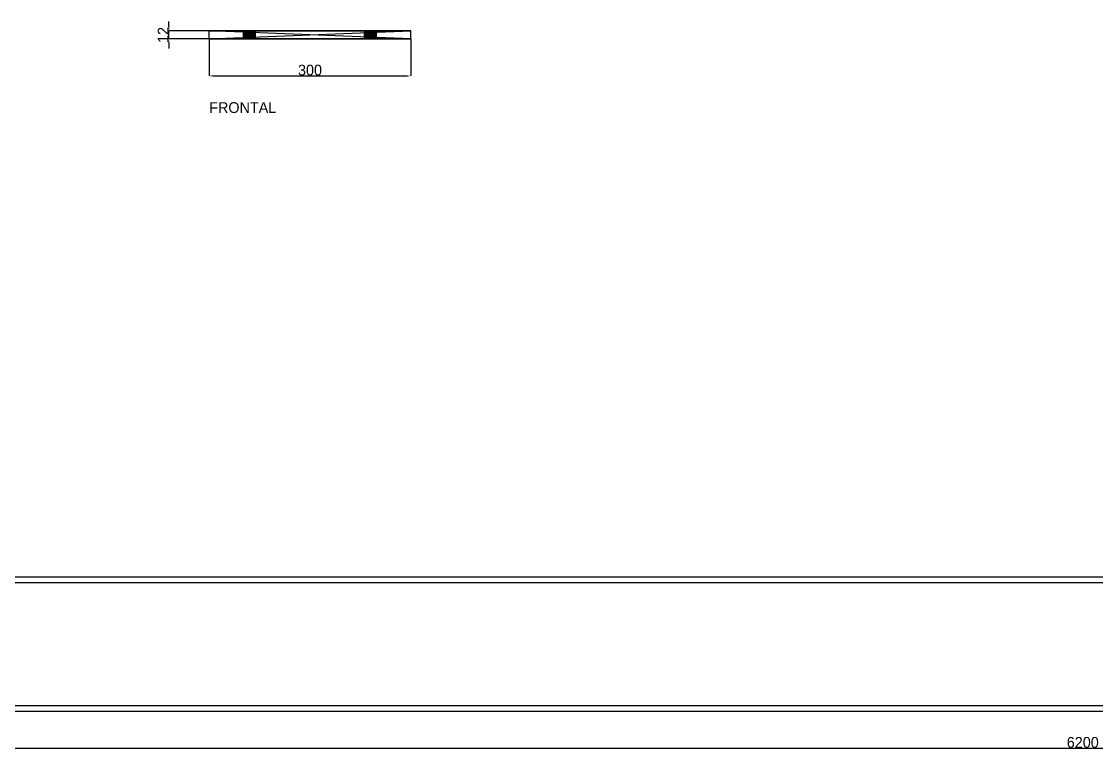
# Model space of a CAD drawing. Header units: millimetres. Extents: x -79 to 41330, y -75911 to 371.
# Drawn here: x 1521 to 3120, y -20729 to -19646 of the extents above; entities that cross this region are included whole.
import ezdxf

# ---------------------------------------------------------------- set-up
doc = ezdxf.new("R2010")
doc.units = ezdxf.units.MM
for name, color, linetype in [('R17_COTAS_P', 1, 'Continuous'), ('R17_PIEZAS_P', 3, 'Continuous'), ('R17_TEXTOS', 7, 'Continuous')]:
    doc.layers.add(name, color=color, linetype=linetype)
doc.dimstyles.get("Standard").update_dxf_attribs({"dimtxt": 2.5, "dimasz": 2.5, "dimexe": 1.25, "dimexo": 0.625, "dimtad": 1, "dimcen": 2.5, "dimazin": 3, "dimtfac": 1, "dimtmove": 0, "dimatfit": 3})

# ---------------------------------------------------------------- blocks, each defined once
blk = doc.blocks.new('_CLOSEDFILLED')
at = {"color": 0, "linetype": 'BYBLOCK'}
blk.add_solid([(-1, 0.16), (0, 0), (-1, -0.16)], dxfattribs=at)
blk = doc.blocks.new('*D87')
for p, q in [((1800, -19671.7), (1800, -19726.7)), ((2100, -19671.7), (2100, -19726.7)), ((1807, -19726.7), (2093, -19726.7))]:
    blk.add_line(p, q)
at = {"layer": 'Defpoints'}
for p in [(1800, -19671.7), (2100, -19671.7), (1800, -19726.7)]:
    blk.add_point(p, dxfattribs=at)
at = {"layer": 'R17_COTAS_P', "xscale": 7, "yscale": 7, "rotation": 180}
blk.add_blockref('_CLOSEDFILLED', (1800, -19726.7), dxfattribs=at)
at = {"layer": 'R17_COTAS_P', "xscale": 7, "yscale": 7}
blk.add_blockref('_CLOSEDFILLED', (2100, -19726.7), dxfattribs=at)
at = {"layer": 'R17_COTAS_P', "insert": (1950, -19718.1), "char_height": 16, "attachment_point": 5}
blk.add_mtext('300', dxfattribs=at)
blk = doc.blocks.new('*D88')
for p, q in [((1740, -19652.7), (1740, -19645.7)), ((1800, -19659.7), (1740, -19659.7)), ((1740, -19671.7), (1740, -19659.7)), ((1800, -19671.7), (1740, -19671.7)), ((1740, -19678.7), (1740, -19685.7))]:
    blk.add_line(p, q)
at = {"layer": 'Defpoints'}
for p in [(1800, -19659.7), (1740, -19671.7), (1800, -19671.7)]:
    blk.add_point(p, dxfattribs=at)
at = {"layer": 'R17_COTAS_P', "xscale": 7, "yscale": 7}
for p, rotation in [((1740, -19659.7), 270), ((1740, -19671.7), 90)]:
    blk.add_blockref('_CLOSEDFILLED', p, dxfattribs=dict(at, rotation=rotation))
at = {"layer": 'R17_COTAS_P', "insert": (1731.4, -19665.7), "char_height": 16, "attachment_point": 5, "rotation": 90}
blk.add_mtext('12', dxfattribs=at)
blk = doc.blocks.new('*D91')
for p, q in [((0, -20671.7), (0, -20726.7)), ((6200, -20671.7), (6200, -20726.7)), ((7, -20726.7), (6193, -20726.7))]:
    blk.add_line(p, q)
at = {"layer": 'Defpoints'}
for p in [(0, -20671.7), (6200, -20671.7), (0, -20726.7)]:
    blk.add_point(p, dxfattribs=at)
at = {"layer": 'R17_COTAS_P', "xscale": 7, "yscale": 7, "rotation": 180}
blk.add_blockref('_CLOSEDFILLED', (0, -20726.7), dxfattribs=at)
at = {"layer": 'R17_COTAS_P', "xscale": 7, "yscale": 7}
blk.add_blockref('_CLOSEDFILLED', (6200, -20726.7), dxfattribs=at)
at = {"layer": 'R17_COTAS_P', "insert": (3100, -20718.1), "char_height": 16, "attachment_point": 5}
blk.add_mtext('6200', dxfattribs=at)

msp = doc.modelspace()

# ---------------------------------------------------------------- linework, layer by layer
at = {"layer": 'R17_PIEZAS_P'}
for p, q in [((2040, -19659.702), (1800, -19659.702)), ((1800, -19659.702), (2038.244, -19659.702)), ((1800, -19659.702), (1860, -19659.702)), ((1861.756, -19659.702), (1800, -19659.702)), ((1800, -19659.702), (1858.244, -19659.702)), ((2100, -19659.702), (1800, -19659.702)), ((1800, -19659.702), (2036.556, -19659.702)), ((1863.444, -19659.702), (1800, -19659.702)), ((1800, -19659.702), (1856.556, -19659.702)), ((1800, -19659.702), (2035, -19659.702)), ((1865, -19659.702), (1800, -19659.702)), ((1800, -19659.702), (1855, -19659.702)), ((1800, -19659.702), (2033.636, -19659.702)), ((1800, -19659.702), (1853.636, -19659.702)), ((1800, -19659.702), (2032.517, -19659.702)), ((1800, -19659.702), (1852.517, -19659.702)), ((1800, -19659.702), (2031.685, -19659.702)), ((1800, -19659.702), (1851.685, -19659.702)), ((1800, -19659.702), (2031.173, -19659.702)), ((1800, -19659.702), (1851.173, -19659.702)), ((1800, -19659.702), (2031, -19659.702)), ((1800, -19659.702), (1851, -19659.702)), ((2041.756, -19659.702), (1800, -19659.702)), ((1800, -19671.702), (1800, -19659.702)), ((2100, -19671.702), (1800, -19659.702)), ((1800, -19671.702), (2100, -19659.702)), ((1851, -19659.702), (1851.173, -19659.702)), ((1860, -19659.702), (1851, -19659.702)), ((1858.244, -19659.702), (1851, -19659.702)), ((1856.556, -19659.702), (1851, -19659.702)), ((1855, -19659.702), (1851, -19659.702)), ((1853.636, -19659.702), (1851, -19659.702)), ((1852.517, -19659.702), (1851, -19659.702)), ((1851, -19671.702), (1851.173, -19659.702)), ((1851, -19671.702), (1851, -19659.702)), ((1851.173, -19671.702), (1851, -19659.702)), ((1851.173, -19659.702), (1851.685, -19659.702)), ((1860, -19659.702), (1851.173, -19659.702)), ((1851.173, -19671.702), (1851.685, -19659.702)), ((1851.173, -19671.702), (1851.173, -19659.702)), ((1851.685, -19671.702), (1851.173, -19659.702)), ((1851.685, -19659.702), (1852.517, -19659.702)), ((1860, -19659.702), (1851.685, -19659.702)), ((1851.685, -19671.702), (1852.517, -19659.702)), ((1851.685, -19671.702), (1851.685, -19659.702)), ((1852.517, -19671.702), (1851.685, -19659.702)), ((1852.517, -19659.702), (1853.636, -19659.702)), ((1860, -19659.702), (1852.517, -19659.702)), ((1852.517, -19671.702), (1853.636, -19659.702)), ((1852.517, -19671.702), (1852.517, -19659.702)), ((1853.636, -19671.702), (1852.517, -19659.702)), ((1853.636, -19659.702), (1855, -19659.702)), ((1860, -19659.702), (1853.636, -19659.702)), ((1853.636, -19671.702), (1855, -19659.702)), ((1853.636, -19671.702), (1853.636, -19659.702)), ((1855, -19671.702), (1853.636, -19659.702)), ((1855, -19659.702), (1856.556, -19659.702)), ((1860, -19659.702), (1855, -19659.702)), ((1855, -19671.702), (1856.556, -19659.702)), ((1855, -19671.702), (1855, -19659.702)), ((1856.556, -19671.702), (1855, -19659.702)), ((1856.556, -19659.702), (1858.244, -19659.702)), ((1860, -19659.702), (1856.556, -19659.702)), ((1856.556, -19671.702), (1858.244, -19659.702)), ((1856.556, -19671.702), (1856.556, -19659.702)), ((1858.244, -19671.702), (1856.556, -19659.702)), ((1858.244, -19659.702), (1860, -19659.702)), ((1858.244, -19671.702), (1860, -19659.702)), ((1858.244, -19671.702), (1858.244, -19659.702)), ((1860, -19671.702), (1858.244, -19659.702)), ((1860, -19659.702), (1861.756, -19659.702)), ((1860, -19659.702), (1863.444, -19659.702)), ((1860, -19659.702), (1865, -19659.702)), ((1860, -19659.702), (1866.364, -19659.702)), ((1860, -19659.702), (1867.483, -19659.702)), ((1860, -19659.702), (1868.315, -19659.702)), ((1860, -19659.702), (1868.827, -19659.702)), ((1860, -19659.702), (1869, -19659.702)), ((1860, -19659.702), (1860, -19671.702)), ((1861.756, -19671.702), (1860, -19659.702)), ((1860, -19671.702), (1861.756, -19659.702)), ((1861.756, -19659.702), (1863.444, -19659.702)), ((1861.756, -19659.702), (1869, -19659.702)), ((1861.756, -19671.702), (1861.756, -19659.702)), ((1863.444, -19671.702), (1861.756, -19659.702)), ((1861.756, -19671.702), (1863.444, -19659.702)), ((1863.444, -19659.702), (1865, -19659.702)), ((1863.444, -19659.702), (1869, -19659.702)), ((1863.444, -19671.702), (1863.444, -19659.702)), ((1865, -19671.702), (1863.444, -19659.702)), ((1863.444, -19671.702), (1865, -19659.702)), ((1866.364, -19659.702), (1865, -19659.702)), ((1865, -19659.702), (1869, -19659.702)), ((1865, -19659.702), (2033.636, -19659.702)), ((2040, -19659.702), (1865, -19659.702)), ((1865, -19671.702), (1865, -19659.702)), ((1866.364, -19671.702), (1865, -19659.702)), ((1865, -19671.702), (1866.364, -19659.702)), ((1867.483, -19659.702), (1866.364, -19659.702)), ((1866.364, -19659.702), (1869, -19659.702)), ((1866.364, -19659.702), (2033.636, -19659.702)), ((1866.364, -19659.702), (2031, -19659.702)), ((1866.364, -19659.702), (2031.173, -19659.702)), ((1866.364, -19659.702), (2031.685, -19659.702)), ((1866.364, -19659.702), (2032.517, -19659.702)), ((2040, -19659.702), (1866.364, -19659.702)), ((1866.364, -19671.702), (1866.364, -19659.702)), ((1867.483, -19671.702), (1866.364, -19659.702)), ((1866.364, -19671.702), (1867.483, -19659.702)), ((1868.315, -19659.702), (1867.483, -19659.702)), ((1867.483, -19659.702), (1869, -19659.702)), ((1867.483, -19659.702), (2033.636, -19659.702)), ((2040, -19659.702), (1867.483, -19659.702)), ((1867.483, -19671.702), (1867.483, -19659.702)), ((1868.315, -19671.702), (1867.483, -19659.702)), ((1867.483, -19671.702), (1868.315, -19659.702)), ((1868.827, -19659.702), (1868.315, -19659.702)), ((1868.315, -19659.702), (1869, -19659.702)), ((1868.315, -19659.702), (2033.636, -19659.702)), ((2040, -19659.702), (1868.315, -19659.702)), ((1868.315, -19671.702), (1868.315, -19659.702)), ((1868.827, -19671.702), (1868.315, -19659.702)), ((1868.315, -19671.702), (1868.827, -19659.702)), ((1869, -19659.702), (1868.827, -19659.702)), ((1868.827, -19659.702), (2033.636, -19659.702)), ((1868.827, -19659.702), (2040, -19659.702)), ((1868.827, -19671.702), (1868.827, -19659.702)), ((1869, -19671.702), (1868.827, -19659.702)), ((1868.827, -19671.702), (1869, -19659.702)), ((1869, -19659.702), (2033.636, -19659.702)), ((1869, -19659.702), (2035, -19659.702)), ((1869, -19659.702), (2036.556, -19659.702)), ((1869, -19659.702), (2038.244, -19659.702)), ((1869, -19659.702), (2040, -19659.702)), ((1869, -19671.702), (1869, -19659.702)), ((2031, -19659.702), (2031.173, -19659.702)), ((2040, -19659.702), (2031, -19659.702)), ((2038.244, -19659.702), (2031, -19659.702)), ((2036.556, -19659.702), (2031, -19659.702)), ((2035, -19659.702), (2031, -19659.702)), ((2033.636, -19659.702), (2031, -19659.702)), ((2031, -19671.702), (2031.173, -19659.702)), ((2031, -19671.702), (2031, -19659.702)), ((2031.173, -19671.702), (2031, -19659.702)), ((2031.173, -19659.702), (2031.685, -19659.702)), ((2040, -19659.702), (2031.173, -19659.702)), ((2031.173, -19671.702), (2031.685, -19659.702)), ((2031.173, -19671.702), (2031.173, -19659.702)), ((2031.685, -19671.702), (2031.173, -19659.702)), ((2031.685, -19659.702), (2032.517, -19659.702)), ((2040, -19659.702), (2031.685, -19659.702)), ((2031.685, -19671.702), (2032.517, -19659.702)), ((2031.685, -19671.702), (2031.685, -19659.702)), ((2032.517, -19671.702), (2031.685, -19659.702)), ((2032.517, -19659.702), (2033.636, -19659.702)), ((2040, -19659.702), (2032.517, -19659.702)), ((2032.517, -19671.702), (2033.636, -19659.702)), ((2032.517, -19671.702), (2032.517, -19659.702)), ((2033.636, -19671.702), (2032.517, -19659.702)), ((2033.636, -19659.702), (2035, -19659.702)), ((2040, -19659.702), (2033.636, -19659.702)), ((2033.636, -19671.702), (2035, -19659.702)), ((2033.636, -19671.702), (2033.636, -19659.702)), ((2035, -19671.702), (2033.636, -19659.702)), ((2035, -19659.702), (2036.556, -19659.702)), ((2040, -19659.702), (2035, -19659.702)), ((2035, -19671.702), (2036.556, -19659.702)), ((2035, -19671.702), (2035, -19659.702)), ((2036.556, -19671.702), (2035, -19659.702)), ((2036.556, -19659.702), (2038.244, -19659.702)), ((2040, -19659.702), (2036.556, -19659.702)), ((2036.556, -19671.702), (2038.244, -19659.702)), ((2036.556, -19671.702), (2036.556, -19659.702)), ((2038.244, -19671.702), (2036.556, -19659.702)), ((2038.244, -19659.702), (2040, -19659.702)), ((2038.244, -19671.702), (2040, -19659.702)), ((2038.244, -19671.702), (2038.244, -19659.702)), ((2040, -19671.702), (2038.244, -19659.702)), ((2040, -19659.702), (2041.756, -19659.702)), ((2040, -19659.702), (2100, -19659.702)), ((2040, -19659.702), (2040, -19671.702)), ((2041.756, -19671.702), (2040, -19659.702)), ((2040, -19671.702), (2041.756, -19659.702)), ((2041.756, -19659.702), (2100, -19659.702)), ((2043.444, -19659.702), (2041.756, -19659.702)), ((2041.756, -19659.702), (2045, -19659.702)), ((2041.756, -19659.702), (2046.364, -19659.702)), ((2041.756, -19659.702), (2047.483, -19659.702)), ((2041.756, -19659.702), (2048.315, -19659.702)), ((2041.756, -19659.702), (2048.827, -19659.702)), ((2041.756, -19659.702), (2049, -19659.702)), ((2041.756, -19671.702), (2041.756, -19659.702)), ((2043.444, -19671.702), (2041.756, -19659.702)), ((2041.756, -19671.702), (2043.444, -19659.702)), ((2043.444, -19659.702), (2100, -19659.702)), ((2045, -19659.702), (2043.444, -19659.702)), ((2043.444, -19659.702), (2049, -19659.702)), ((2043.444, -19671.702), (2043.444, -19659.702)), ((2045, -19671.702), (2043.444, -19659.702)), ((2043.444, -19671.702), (2045, -19659.702)), ((2045, -19659.702), (2100, -19659.702)), ((2046.364, -19659.702), (2045, -19659.702)), ((2045, -19659.702), (2049, -19659.702)), ((2045, -19671.702), (2045, -19659.702)), ((2046.364, -19671.702), (2045, -19659.702)), ((2045, -19671.702), (2046.364, -19659.702)), ((2046.364, -19659.702), (2100, -19659.702)), ((2047.483, -19659.702), (2046.364, -19659.702)), ((2046.364, -19659.702), (2049, -19659.702)), ((2046.364, -19671.702), (2046.364, -19659.702)), ((2047.483, -19671.702), (2046.364, -19659.702)), ((2046.364, -19671.702), (2047.483, -19659.702)), ((2047.483, -19659.702), (2100, -19659.702)), ((2048.315, -19659.702), (2047.483, -19659.702)), ((2047.483, -19659.702), (2049, -19659.702)), ((2047.483, -19671.702), (2047.483, -19659.702)), ((2048.315, -19671.702), (2047.483, -19659.702)), ((2047.483, -19671.702), (2048.315, -19659.702)), ((2048.315, -19659.702), (2100, -19659.702)), ((2048.827, -19659.702), (2048.315, -19659.702)), ((2048.315, -19671.702), (2048.315, -19659.702)), ((2048.827, -19671.702), (2048.315, -19659.702)), ((2048.315, -19671.702), (2048.827, -19659.702)), ((2048.827, -19659.702), (2100, -19659.702)), ((2049, -19659.702), (2048.827, -19659.702)), ((2048.827, -19671.702), (2048.827, -19659.702)), ((2049, -19671.702), (2048.827, -19659.702)), ((2048.827, -19671.702), (2049, -19659.702)), ((2049, -19659.702), (2100, -19659.702)), ((2049, -19671.702), (2049, -19659.702)), ((2100, -19671.702), (2100, -19659.702)), ((1800, -19671.702), (2040, -19671.702)), ((2038.244, -19671.702), (1800, -19671.702)), ((1860, -19671.702), (1800, -19671.702)), ((1800, -19671.702), (1861.756, -19671.702)), ((1858.244, -19671.702), (1800, -19671.702)), ((1800, -19671.702), (2100, -19671.702)), ((2036.556, -19671.702), (1800, -19671.702)), ((1800, -19671.702), (1863.444, -19671.702)), ((1856.556, -19671.702), (1800, -19671.702)), ((2035, -19671.702), (1800, -19671.702)), ((1800, -19671.702), (1865, -19671.702)), ((1855, -19671.702), (1800, -19671.702)), ((2033.636, -19671.702), (1800, -19671.702)), ((1853.636, -19671.702), (1800, -19671.702)), ((2032.517, -19671.702), (1800, -19671.702)), ((1852.517, -19671.702), (1800, -19671.702)), ((2031.685, -19671.702), (1800, -19671.702)), ((1851.685, -19671.702), (1800, -19671.702)), ((2031.173, -19671.702), (1800, -19671.702)), ((1851.173, -19671.702), (1800, -19671.702)), ((2031, -19671.702), (1800, -19671.702)), ((1851, -19671.702), (1800, -19671.702)), ((1800, -19671.702), (2041.756, -19671.702)), ((1851.173, -19671.702), (1851, -19671.702)), ((1851, -19671.702), (1860, -19671.702)), ((1851, -19671.702), (1858.244, -19671.702)), ((1851, -19671.702), (1856.556, -19671.702)), ((1851, -19671.702), (1855, -19671.702)), ((1851, -19671.702), (1853.636, -19671.702)), ((1851, -19671.702), (1852.517, -19671.702)), ((1851.685, -19671.702), (1851.173, -19671.702)), ((1851.173, -19671.702), (1860, -19671.702)), ((1852.517, -19671.702), (1851.685, -19671.702)), ((1851.685, -19671.702), (1860, -19671.702)), ((1853.636, -19671.702), (1852.517, -19671.702)), ((1852.517, -19671.702), (1860, -19671.702)), ((1855, -19671.702), (1853.636, -19671.702)), ((1853.636, -19671.702), (1860, -19671.702)), ((1856.556, -19671.702), (1855, -19671.702)), ((1855, -19671.702), (1860, -19671.702)), ((1858.244, -19671.702), (1856.556, -19671.702)), ((1856.556, -19671.702), (1860, -19671.702)), ((1860, -19671.702), (1858.244, -19671.702)), ((1861.756, -19671.702), (1860, -19671.702)), ((1863.444, -19671.702), (1860, -19671.702)), ((1865, -19671.702), (1860, -19671.702)), ((1866.364, -19671.702), (1860, -19671.702)), ((1867.483, -19671.702), (1860, -19671.702)), ((1868.315, -19671.702), (1860, -19671.702)), ((1868.827, -19671.702), (1860, -19671.702)), ((1869, -19671.702), (1860, -19671.702)), ((1863.444, -19671.702), (1861.756, -19671.702)), ((1869, -19671.702), (1861.756, -19671.702)), ((1865, -19671.702), (1863.444, -19671.702)), ((1869, -19671.702), (1863.444, -19671.702)), ((1865, -19671.702), (1866.364, -19671.702)), ((1869, -19671.702), (1865, -19671.702)), ((2033.636, -19671.702), (1865, -19671.702)), ((1865, -19671.702), (2040, -19671.702)), ((1866.364, -19671.702), (1867.483, -19671.702)), ((1869, -19671.702), (1866.364, -19671.702)), ((2033.636, -19671.702), (1866.364, -19671.702)), ((2031, -19671.702), (1866.364, -19671.702)), ((2031.173, -19671.702), (1866.364, -19671.702)), ((2031.685, -19671.702), (1866.364, -19671.702)), ((2032.517, -19671.702), (1866.364, -19671.702)), ((1866.364, -19671.702), (2040, -19671.702)), ((1867.483, -19671.702), (1868.315, -19671.702)), ((1869, -19671.702), (1867.483, -19671.702)), ((2033.636, -19671.702), (1867.483, -19671.702)), ((1867.483, -19671.702), (2040, -19671.702)), ((1868.315, -19671.702), (1868.827, -19671.702)), ((1869, -19671.702), (1868.315, -19671.702)), ((2033.636, -19671.702), (1868.315, -19671.702)), ((1868.315, -19671.702), (2040, -19671.702)), ((1868.827, -19671.702), (1869, -19671.702)), ((2033.636, -19671.702), (1868.827, -19671.702)), ((2040, -19671.702), (1868.827, -19671.702)), ((2033.636, -19671.702), (1869, -19671.702)), ((2035, -19671.702), (1869, -19671.702)), ((2036.556, -19671.702), (1869, -19671.702)), ((2038.244, -19671.702), (1869, -19671.702)), ((2040, -19671.702), (1869, -19671.702)), ((2031.173, -19671.702), (2031, -19671.702)), ((2031, -19671.702), (2040, -19671.702)), ((2031, -19671.702), (2038.244, -19671.702)), ((2031, -19671.702), (2036.556, -19671.702)), ((2031, -19671.702), (2035, -19671.702)), ((2031, -19671.702), (2033.636, -19671.702)), ((2031.685, -19671.702), (2031.173, -19671.702)), ((2031.173, -19671.702), (2040, -19671.702)), ((2032.517, -19671.702), (2031.685, -19671.702)), ((2031.685, -19671.702), (2040, -19671.702)), ((2033.636, -19671.702), (2032.517, -19671.702)), ((2032.517, -19671.702), (2040, -19671.702)), ((2035, -19671.702), (2033.636, -19671.702)), ((2033.636, -19671.702), (2040, -19671.702)), ((2036.556, -19671.702), (2035, -19671.702)), ((2035, -19671.702), (2040, -19671.702)), ((2038.244, -19671.702), (2036.556, -19671.702)), ((2036.556, -19671.702), (2040, -19671.702)), ((2040, -19671.702), (2038.244, -19671.702)), ((2041.756, -19671.702), (2040, -19671.702)), ((2100, -19671.702), (2040, -19671.702)), ((2100, -19671.702), (2041.756, -19671.702)), ((2041.756, -19671.702), (2043.444, -19671.702)), ((2045, -19671.702), (2041.756, -19671.702)), ((2046.364, -19671.702), (2041.756, -19671.702)), ((2047.483, -19671.702), (2041.756, -19671.702)), ((2048.315, -19671.702), (2041.756, -19671.702)), ((2048.827, -19671.702), (2041.756, -19671.702)), ((2049, -19671.702), (2041.756, -19671.702)), ((2100, -19671.702), (2043.444, -19671.702)), ((2043.444, -19671.702), (2045, -19671.702)), ((2049, -19671.702), (2043.444, -19671.702)), ((2100, -19671.702), (2045, -19671.702)), ((2045, -19671.702), (2046.364, -19671.702)), ((2049, -19671.702), (2045, -19671.702)), ((2100, -19671.702), (2046.364, -19671.702)), ((2046.364, -19671.702), (2047.483, -19671.702)), ((2049, -19671.702), (2046.364, -19671.702)), ((2100, -19671.702), (2047.483, -19671.702)), ((2047.483, -19671.702), (2048.315, -19671.702)), ((2049, -19671.702), (2047.483, -19671.702)), ((2100, -19671.702), (2048.315, -19671.702)), ((2048.315, -19671.702), (2048.827, -19671.702)), ((2100, -19671.702), (2048.827, -19671.702)), ((2048.827, -19671.702), (2049, -19671.702)), ((2100, -19671.702), (2049, -19671.702)), ((0, -20471.702), (6200, -20471.702)), ((0, -20480.202), (6200, -20480.202)), ((0, -20663.202), (6200, -20663.202)), ((0, -20671.702), (6200, -20671.702))]:
    msp.add_line(p, q, dxfattribs=at)

# ---------------------------------------------------------------- texts
at = {"layer": 'R17_TEXTOS'}
msp.add_text('FRONTAL', height=16, dxfattribs=at).set_placement((1800, -19781.702))

# ---------------------------------------------------------------- dimensions: what is measured, and where the dimension line sits
at = {"layer": 'R17_COTAS_P'}
dim = msp.add_linear_dim(base=(1740, -19671.702), p1=(1800, -19671.702), p2=(1800, -19659.702), angle=90, dimstyle='Standard', override={"dimtxt": 16, "dimasz": 7, "dimtad": 1, "dimdec": 2}, dxfattribs=at)
dim.commit()
dim.dimension.update_dxf_attribs({"geometry": '*D88', "text_midpoint": (1731.375, -19665.702)})
for base, p1, p2, picture, middle in [((1800, -19726.702), (1800, -19671.702), (2100, -19671.702), '*D87', (1950, -19718.077)), ((0, -20726.702), (0, -20671.702), (6200, -20671.702), '*D91', (3100, -20718.077))]:
    dim = msp.add_linear_dim(base=base, p1=p1, p2=p2, dimstyle='Standard', override={"dimtxt": 16, "dimasz": 7, "dimtad": 1, "dimdec": 2}, dxfattribs=at)
    dim.commit()
    dim.dimension.update_dxf_attribs({"geometry": picture, "text_midpoint": middle})

doc.saveas('drawing.dxf')
